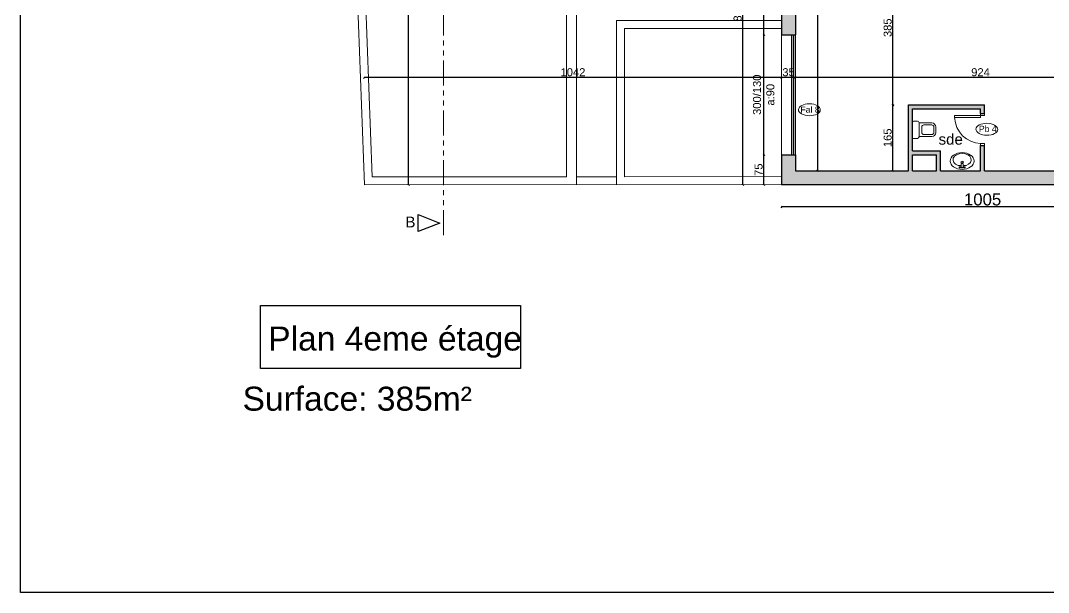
# Model space of a CAD drawing. Header units: millimetres. Extents: x 2804 to 3317, y 6834 to 7064.
# Drawn here: x 2838.35 to 2864.03, y 6833.79 to 6848.09 of the extents above; entities that cross this region are included whole.
import ezdxf

# ---------------------------------------------------------------- set-up
doc = ezdxf.new("R2010")
doc.units = ezdxf.units.MM
doc.header["$PDMODE"] = 1
doc.linetypes.add('ACAD_ISO03W100', pattern=[30, 12, -18])
doc.linetypes.add('PHANTOM2', pattern=[1.25, 0.625, -0.125, 0.125, -0.125, 0.125, -0.125])
for name, color, linetype, lineweight in [('cotation', 3, 'Continuous', 30), ('menuise', 50, 'Continuous', 18), ('texte', 3, 'Continuous', 9), ('zin fin', 6, 'Continuous', 9), ('Zin inter', 80, 'ACAD_ISO03W100', 5), ('zin menuiserie', 150, 'Continuous', 5), ('Zin mur', 30, 'Continuous', 30), ('zin sanit', 150, 'Continuous', 5)]:
    doc.layers.add(name, color=color, linetype=linetype, lineweight=lineweight)
doc.layers.add('zin hatch mur', color=8, linetype='Continuous')
doc.layers.add('zin texte', color=33, linetype='Continuous')
doc.styles.add('ARIAL', font='arial.ttf')
doc.styles.add('PsikTxtStyle', font='arial.ttf')
doc.styles.get("Standard").update_dxf_attribs({"font": 'arial.ttf'})
doc.dimstyles.new('cotation 100', dxfattribs={"dimtxt": 0.2, "dimasz": 0.04, "dimexe": 0, "dimexo": 0, "dimgap": 0.03, "dimtad": 1, "dimdec": 0, "dimlfac": 100, "dimdsep": 46, "dimtxsty": 'ARIAL', "dimblk": 'OBLIQUE', "dimcen": 0.09, "dimse1": 1, "dimse2": 1, "dimclrd": 256, "dimclre": 256, "dimclrt": 256, "dimadec": 3, "dimazin": 2, "dimtfac": 1, "dimtdec": 0, "dimtofl": 0, "dimtmove": 1, "dimatfit": 3, "dimfxl": 0, "dimtolj": 1, "dimtzin": 0, "dimlwd": -1, "dimlwe": -1, "dimarcsym": 0})

# ---------------------------------------------------------------- blocks, each defined once
blk = doc.blocks.new('C3A7SB3P')
at = {"layer": 'zin sanit', "linetype": 'ByBlock'}
for p, q in [((0, -19.5), (0, 19.5)), ((0, -17), (0, 17)), ((2, 21.5), (12, 21.5)), ((16, 17.5), (16, -17.5)), ((16, 17), (48, 17)), ((23, -7), (23, 7)), ((28, 12), (48, 12)), ((53, 7), (53, -7)), ((58, 7), (58, -7)), ((12, -21.5), (2, -21.5)), ((48, -17), (16, -17)), ((48, -12), (28, -12))]:
    blk.add_line(p, q, dxfattribs=at)
for centre, radius, start, end in [((2, 19.5), 2, 90, 180), ((12, 17.5), 4, 0, 90), ((28, 7), 5, 90, 180), ((48, 7), 10, 0, 90), ((48, 7), 5, 0, 90), ((2, -19.5), 2, 180, 270), ((12, -17.5), 4, 270, 0), ((28, -7), 5, 180, 270), ((48, -7), 5, 270, 0), ((48, -7), 10, 270, 0)]:
    blk.add_arc(centre, radius, start, end, dxfattribs=at)
blk = doc.blocks.new('P70')
at = {"layer": 'zin menuiserie'}
for p, q in [((0, 650), (0, 0)), ((50, 650), (0, 650)), ((50, 0), (50, 650)), ((-700, 0), (-650, 0)), ((-700, -100), (-700, 0)), ((-650, 0), (-650, -100)), ((0, 0), (100, 0)), ((50, -100), (50, 0)), ((100, 0), (100, -100)), ((-650, -100), (-700, -100)), ((100, -100), (50, -100))]:
    blk.add_line(p, q, dxfattribs=at)
blk.add_arc((31, -31), 682, 92.6275, 177.3725, dxfattribs=at)
blk = doc.blocks.new('lll')
at = {"layer": 'zin sanit'}
for p, q in [((2861.728, 7185.894), (2861.663, 7185.894)), ((2861.686, 7185.944), (2861.809, 7185.944)), ((2861.686, 7185.919), (2861.686, 7185.944)), ((2861.728, 7185.919), (2861.686, 7185.919)), ((2861.768, 7185.937), (2861.728, 7185.937)), ((2861.728, 7185.937), (2861.728, 7185.861)), ((2861.768, 7185.937), (2861.768, 7185.861)), ((2861.809, 7185.919), (2861.768, 7185.919)), ((2861.832, 7185.894), (2861.768, 7185.894)), ((2861.809, 7185.944), (2861.809, 7185.919))]:
    blk.add_line(p, q, dxfattribs=at)
for centre, major_axis, start_param, end_param in [((2861.748, 7185.801), (0.25, 0), 4.712389, 10.995574), ((2861.748, 7185.775), (0.19, 0), 2.032408, 7.39237), ((2861.748, 7185.823), (-0.0258, 0), 1.570796326798575, 7.853981633978161), ((2861.748, 7185.87), (0.0235, 0), 3.694408, 5.73037)]:
    blk.add_ellipse(centre, major_axis=major_axis, ratio=0.7, start_param=start_param, end_param=end_param, dxfattribs=at)
blk = doc.blocks.new('_Oblique')
at = {"color": 0, "linetype": 'ByBlock', "lineweight": -2}
blk.add_line((-0.5, -0.5), (0.5, 0.5), dxfattribs=at)
blk = doc.blocks.new('*D109')
at = {"layer": 'cotation', "transparency": 16777216}
blk.add_line((2860.145, 6845.984), (2860.145, 6849.838), dxfattribs=at)
at = {"layer": 'Defpoints', "color": 0, "transparency": 16777216}
for p in [(2860.145, 6849.838), (2860.536, 6849.838), (2860.536, 6845.984)]:
    blk.add_point(p, dxfattribs=at)
at = {"layer": 'cotation', "transparency": 16777216, "xscale": 0.04, "yscale": 0.04, "zscale": 0.04}
for p, rotation in [((2860.145, 6849.838), 90), ((2860.145, 6845.984), 270)]:
    blk.add_blockref('_Oblique', p, dxfattribs=dict(at, rotation=rotation))
at = {"layer": 'cotation', "transparency": 16777216, "insert": (2860.013, 6847.911), "char_height": 0.2, "attachment_point": 5, "rotation": 90, "style": 'ARIAL'}
blk.add_mtext('\\A1;385', dxfattribs=at)
blk = doc.blocks.new('*D111')
at = {"layer": 'cotation', "transparency": 16777216}
blk.add_line((2866.955, 6846.666), (2857.711, 6846.666), dxfattribs=at)
at = {"layer": 'Defpoints', "color": 0, "transparency": 16777216}
for p in [(2857.711, 6846.666), (2866.955, 6845.678), (2857.711, 6844.336)]:
    blk.add_point(p, dxfattribs=at)
at = {"layer": 'cotation', "transparency": 16777216, "xscale": 0.04, "yscale": 0.04, "zscale": 0.04, "rotation": 180}
blk.add_blockref('_Oblique', (2857.711, 6846.666), dxfattribs=at)
at = {"layer": 'cotation', "transparency": 16777216, "xscale": 0.04, "yscale": 0.04, "zscale": 0.04}
blk.add_blockref('_Oblique', (2866.955, 6846.666), dxfattribs=at)
at = {"layer": 'cotation', "transparency": 16777216, "insert": (2862.333, 6846.798), "char_height": 0.2, "attachment_point": 5, "style": 'ARIAL'}
blk.add_mtext('\\A1;924', dxfattribs=at)
blk = doc.blocks.new('*D108')
at = {"layer": 'cotation', "transparency": 16777216}
blk.add_line((2860.145, 6844.336), (2860.145, 6845.984), dxfattribs=at)
at = {"layer": 'Defpoints', "color": 0, "transparency": 16777216}
for p in [(2860.145, 6845.984), (2860.536, 6845.984), (2860.536, 6844.336)]:
    blk.add_point(p, dxfattribs=at)
at = {"layer": 'cotation', "transparency": 16777216, "xscale": 0.04, "yscale": 0.04, "zscale": 0.04}
for p, rotation in [((2860.145, 6845.984), 90), ((2860.145, 6844.336), 270)]:
    blk.add_blockref('_Oblique', p, dxfattribs=dict(at, rotation=rotation))
at = {"layer": 'cotation', "transparency": 16777216, "insert": (2860.013, 6845.16), "char_height": 0.2, "attachment_point": 5, "rotation": 90, "style": 'ARIAL'}
blk.add_mtext('\\A1;165', dxfattribs=at)
blk = doc.blocks.new('*D103')
at = {"layer": 'cotation', "transparency": 16777216}
blk.add_line((2848.042, 6843.986), (2848.042, 6858.241), dxfattribs=at)
at = {"layer": 'Defpoints', "color": 0, "transparency": 16777216}
for p in [(2846.94, 6858.241), (2848.042, 6858.241), (2846.94, 6843.986)]:
    blk.add_point(p, dxfattribs=at)
at = {"layer": 'cotation', "transparency": 16777216, "xscale": 0.04, "yscale": 0.04, "zscale": 0.04}
for p, rotation in [((2848.042, 6858.241), 90), ((2848.042, 6843.986), 270)]:
    blk.add_blockref('_Oblique', p, dxfattribs=dict(at, rotation=rotation))
at = {"layer": 'cotation', "transparency": 16777216, "insert": (2847.91, 6851.114), "char_height": 0.2, "attachment_point": 5, "rotation": 90, "style": 'ARIAL'}
blk.add_mtext('\\A1;1426', dxfattribs=at)
blk = doc.blocks.new('*D102')
at = {"layer": 'cotation', "transparency": 16777216}
blk.add_line((2857.36, 6846.666), (2846.939, 6846.665), dxfattribs=at)
at = {"layer": 'Defpoints', "color": 0, "transparency": 16777216}
for p in [(2846.939, 6846.665), (2846.94, 6843.986), (2857.361, 6843.988)]:
    blk.add_point(p, dxfattribs=at)
at = {"layer": 'cotation', "transparency": 16777216, "xscale": 0.04, "yscale": 0.04, "zscale": 0.04}
for p, rotation in [((2846.939, 6846.665), 180.0086271025975), ((2857.36, 6846.666), 0.008627102597502654)]:
    blk.add_blockref('_Oblique', p, dxfattribs=dict(at, rotation=rotation))
at = {"layer": 'cotation', "transparency": 16777216, "insert": (2852.15, 6846.798), "char_height": 0.2, "attachment_point": 5, "rotation": 0.0086, "style": 'ARIAL'}
blk.add_mtext('\\A1;1042', dxfattribs=at)
blk = doc.blocks.new('*D113')
at = {"layer": 'cotation', "transparency": 16777216}
blk.add_line((2867.407, 6843.433), (2857.361, 6843.432), dxfattribs=at)
at = {"layer": 'Defpoints', "color": 0, "transparency": 16777216}
for p in [(2857.361, 6843.988), (2867.407, 6843.989), (2857.361, 6843.432)]:
    blk.add_point(p, dxfattribs=at)
at = {"layer": 'cotation', "transparency": 16777216, "xscale": 0.04, "yscale": 0.04, "zscale": 0.04}
for p, rotation in [((2857.361, 6843.432), 180.0086274727701), ((2867.407, 6843.433), 0.008627472770115219)]:
    blk.add_blockref('_Oblique', p, dxfattribs=dict(at, rotation=rotation))
at = {"layer": 'cotation', "transparency": 16777216, "insert": (2862.384, 6843.616), "char_height": 0.3, "attachment_point": 5, "rotation": 0.0086, "style": 'ARIAL'}
blk.add_mtext('\\A1;1005', dxfattribs=at)
blk = doc.blocks.new('*D95')
at = {"layer": 'cotation', "transparency": 16777216}
blk.add_line((2858.264, 6844.336), (2858.264, 6852.755), dxfattribs=at)
at = {"layer": 'Defpoints', "color": 0, "transparency": 16777216}
for p in [(2857.711, 6852.755), (2858.264, 6852.755), (2857.711, 6844.336)]:
    blk.add_point(p, dxfattribs=at)
at = {"layer": 'cotation', "transparency": 16777216, "xscale": 0.04, "yscale": 0.04, "zscale": 0.04}
for p, rotation in [((2858.264, 6852.755), 90), ((2858.264, 6844.336), 270)]:
    blk.add_blockref('_Oblique', p, dxfattribs=dict(at, rotation=rotation))
at = {"layer": 'cotation', "transparency": 16777216, "insert": (2858.132, 6848.546), "char_height": 0.2, "attachment_point": 5, "rotation": 90, "style": 'ARIAL'}
blk.add_mtext('\\A1;842', dxfattribs=at)
blk = doc.blocks.new('*D100')
at = {"layer": 'cotation', "transparency": 16777216}
blk.add_line((2856.396, 6843.988), (2856.396, 6852.61), dxfattribs=at)
at = {"layer": 'Defpoints', "color": 0, "transparency": 16777216}
for p in [(2856.396, 6852.61), (2857.361, 6852.61), (2857.361, 6843.988)]:
    blk.add_point(p, dxfattribs=at)
at = {"layer": 'cotation', "transparency": 16777216, "xscale": 0.04, "yscale": 0.04, "zscale": 0.04}
for p, rotation in [((2856.396, 6852.61), 90), ((2856.396, 6843.988), 270)]:
    blk.add_blockref('_Oblique', p, dxfattribs=dict(at, rotation=rotation))
at = {"layer": 'cotation', "transparency": 16777216, "insert": (2856.264, 6848.299), "char_height": 0.2, "attachment_point": 5, "rotation": 90, "style": 'ARIAL'}
blk.add_mtext('\\A1;862', dxfattribs=at)
blk = doc.blocks.new('*D465')
at = {"layer": 'cotation', "transparency": 16777216}
blk.add_line((2856.921, 6843.988), (2856.921, 6844.736), dxfattribs=at)
at = {"layer": 'Defpoints', "color": 0, "transparency": 16777216}
for p in [(2856.921, 6844.736), (2857.361, 6844.736), (2857.361, 6843.988)]:
    blk.add_point(p, dxfattribs=at)
at = {"layer": 'cotation', "transparency": 16777216, "xscale": 0.04, "yscale": 0.04, "zscale": 0.04}
for p, rotation in [((2856.921, 6844.736), 90), ((2856.921, 6843.988), 270)]:
    blk.add_blockref('_Oblique', p, dxfattribs=dict(at, rotation=rotation))
at = {"layer": 'cotation', "transparency": 16777216, "insert": (2856.789, 6844.362), "char_height": 0.2, "attachment_point": 5, "rotation": 90, "style": 'ARIAL'}
blk.add_mtext('\\A1;75', dxfattribs=at)
blk = doc.blocks.new('*D466')
at = {"layer": 'cotation', "transparency": 16777216}
blk.add_line((2856.921, 6844.736), (2856.921, 6847.736), dxfattribs=at)
at = {"layer": 'Defpoints', "color": 0, "transparency": 16777216}
for p in [(2856.921, 6847.736), (2857.361, 6847.736), (2857.361, 6844.736)]:
    blk.add_point(p, dxfattribs=at)
at = {"layer": 'cotation', "transparency": 16777216, "xscale": 0.04, "yscale": 0.04, "zscale": 0.04}
for p, rotation in [((2856.921, 6847.736), 90), ((2856.921, 6844.736), 270)]:
    blk.add_blockref('_Oblique', p, dxfattribs=dict(at, rotation=rotation))
at = {"layer": 'cotation', "transparency": 16777216, "insert": (2856.916, 6846.236), "char_height": 0.2, "attachment_point": 5, "rotation": 90, "style": 'ARIAL'}
blk.add_mtext('\\A1;300/130\\Pa:90', dxfattribs=at)
blk = doc.blocks.new('*D467')
at = {"layer": 'cotation', "transparency": 16777216}
blk.add_line((2856.921, 6847.736), (2856.921, 6849.441), dxfattribs=at)
at = {"layer": 'Defpoints', "color": 0, "transparency": 16777216}
for p in [(2856.921, 6849.441), (2857.361, 6849.441), (2857.361, 6847.736)]:
    blk.add_point(p, dxfattribs=at)
at = {"layer": 'cotation', "transparency": 16777216, "xscale": 0.04, "yscale": 0.04, "zscale": 0.04}
for p, rotation in [((2856.921, 6849.441), 90), ((2856.921, 6847.736), 270)]:
    blk.add_blockref('_Oblique', p, dxfattribs=dict(at, rotation=rotation))
at = {"layer": 'cotation', "transparency": 16777216, "insert": (2856.789, 6848.589), "char_height": 0.2, "attachment_point": 5, "rotation": 90, "style": 'ARIAL'}
blk.add_mtext('\\A1;170', dxfattribs=at)
blk = doc.blocks.new('*D919')
at = {"layer": 'cotation', "transparency": 16777216}
blk.add_line((2857.711, 6846.666), (2857.361, 6846.666), dxfattribs=at)
at = {"layer": 'Defpoints', "color": 0, "transparency": 16777216}
for p in [(2857.361, 6846.666), (2857.361, 6846.382), (2857.711, 6844.336)]:
    blk.add_point(p, dxfattribs=at)
at = {"layer": 'cotation', "transparency": 16777216, "xscale": 0.04, "yscale": 0.04, "zscale": 0.04, "rotation": 180}
blk.add_blockref('_Oblique', (2857.361, 6846.666), dxfattribs=at)
at = {"layer": 'cotation', "transparency": 16777216, "xscale": 0.04, "yscale": 0.04, "zscale": 0.04}
blk.add_blockref('_Oblique', (2857.711, 6846.666), dxfattribs=at)
at = {"layer": 'cotation', "transparency": 16777216, "insert": (2857.536, 6846.798), "char_height": 0.2, "attachment_point": 5, "style": 'ARIAL'}
blk.add_mtext('\\A1;35', dxfattribs=at)
blk = doc.blocks.new('pb3')
at = {"layer": 'menuise'}
blk.add_ellipse((2903.957, 6929.88), major_axis=(-0.273, 0.005), ratio=0.546469, start_param=-1.570796, end_param=4.712389, dxfattribs=at)
at = {"layer": 'menuise', "insert": (2903.759, 6929.968), "char_height": 0.1544, "width": 2.34126, "attachment_point": 1, "style": 'PsikTxtStyle'}
blk.add_mtext('Pb 4', dxfattribs=at)
blk = doc.blocks.new('fal8')
at = {"layer": 'menuise'}
blk.add_ellipse((2856.592, 6882.99), major_axis=(-0.273, 0.005), ratio=0.546469, start_param=-1.570796, end_param=4.712389, dxfattribs=at)
at = {"layer": 'menuise', "insert": (2856.368, 6883.071), "char_height": 0.1544, "width": 2.34126, "attachment_point": 1, "style": 'PsikTxtStyle'}
blk.add_mtext('Fal 8', dxfattribs=at)

msp = doc.modelspace()

# ---------------------------------------------------------------- hatches: boundary and pattern name
at = {"layer": 'zin hatch mur'}
h = msp.add_hatch(color=256, dxfattribs=at)
h.dxf.hatch_style = 1
h.paths.add_polyline_path([(2857.711, 6852.755), (2857.502, 6852.963), (2857.255, 6852.716), (2857.361, 6852.61), (2857.361, 6852.441), (2857.711, 6852.441)])
h.paths.add_polyline_path([(2857.711, 6849.441), (2857.361, 6849.441), (2857.361, 6847.736), (2857.711, 6847.736)])
h.paths.add_polyline_path([(2867.406, 6844.336), (2867.407, 6844.335), (2867.407, 6844.336), (2862.436, 6844.336), (2862.436, 6844.964), (2862.336, 6844.964), (2862.336, 6844.336), (2861.336, 6844.336), (2861.336, 6844.836), (2860.636, 6844.836), (2860.636, 6845.884), (2862.336, 6845.884), (2862.336, 6845.764), (2862.436, 6845.764), (2862.436, 6845.984), (2860.536, 6845.984), (2860.536, 6844.336), (2857.711, 6844.336), (2857.711, 6844.736), (2857.361, 6844.736), (2857.361, 6843.988), (2867.422, 6843.989), (2867.409, 6843.99)])
h.paths.add_polyline_path([(2861.236, 6844.336), (2860.636, 6844.336), (2860.636, 6844.736), (2861.236, 6844.736)], flags=16)
h.paths.add_polyline_path([(2861.186, 6844.386), (2860.686, 6844.386), (2861.116, 6844.456), (2861.186, 6844.686)], flags=0)
h.paths.add_polyline_path([(2861.186, 6844.686), (2861.116, 6844.456), (2860.686, 6844.386), (2861.186, 6844.386)], flags=0)

# ---------------------------------------------------------------- linework, layer by layer
at = {"layer": 'cotation'}
msp.add_lwpolyline([(2877.87, 6833.791), (2838.348, 6833.791), (2838.348, 6874.314), (2877.87, 6874.314)], close=True, dxfattribs=at)
msp.add_lwpolyline([(2848.823, 6843.029), (2848.28, 6842.816), (2848.28, 6843.242), (2848.823, 6843.029)], dxfattribs=at)
at = {"layer": 'texte', "linetype": 'PHANTOM2', "lineweight": 9}
msp.add_lwpolyline([(2848.913, 6842.721), (2848.913, 6859.457), (2849.333, 6859.457)], dxfattribs=at)
at = {"layer": 'zin fin'}
for p, q in [((2846.415, 6858.241), (2846.94, 6843.986)), ((2852.238, 6849.086), (2852.238, 6843.987)), ((2846.96, 6848.886), (2847.133, 6844.186)), ((2851.988, 6848.886), (2851.988, 6844.187)), ((2853.238, 6848.091), (2857.357, 6848.091)), ((2853.238, 6848.091), (2853.238, 6843.987)), ((2853.438, 6847.891), (2853.438, 6844.187)), ((2853.438, 6847.891), (2857.357, 6847.891)), ((2857.361, 6847.736), (2857.361, 6844.736)), ((2847.133, 6844.186), (2851.986, 6844.187)), ((2852.238, 6844.187), (2853.238, 6844.187)), ((2853.438, 6844.187), (2857.361, 6844.188)), ((2846.94, 6843.986), (2857.361, 6843.988))]:
    msp.add_line(p, q, dxfattribs=at)
at = {"layer": 'zin menuiserie'}
for p, q in [((2857.611, 6847.736), (2857.611, 6844.736)), ((2857.651, 6847.736), (2857.651, 6844.736)), ((2857.671, 6847.736), (2857.671, 6844.736)), ((2857.711, 6847.736), (2857.711, 6844.736))]:
    msp.add_line(p, q, dxfattribs=at)
at = {"layer": 'Zin mur'}
for p, q in [((2857.361, 6849.441), (2857.361, 6847.736)), ((2857.711, 6849.441), (2857.711, 6847.736)), ((2857.361, 6847.736), (2857.711, 6847.736)), ((2860.536, 6844.336), (2860.536, 6845.984)), ((2860.536, 6845.984), (2862.436, 6845.984)), ((2860.636, 6844.836), (2860.636, 6845.884)), ((2860.636, 6845.884), (2862.336, 6845.884)), ((2862.336, 6845.764), (2862.336, 6845.884)), ((2862.436, 6845.764), (2862.436, 6845.984)), ((2862.336, 6845.764), (2862.436, 6845.764)), ((2860.636, 6844.836), (2861.336, 6844.836)), ((2861.336, 6844.336), (2861.336, 6844.836)), ((2862.336, 6844.336), (2862.336, 6844.964)), ((2862.336, 6844.964), (2862.436, 6844.964)), ((2862.436, 6844.336), (2862.436, 6844.964)), ((2857.361, 6844.736), (2857.361, 6843.988)), ((2857.361, 6844.736), (2857.711, 6844.736)), ((2857.711, 6844.736), (2857.711, 6844.336)), ((2860.636, 6844.336), (2860.636, 6844.736)), ((2860.636, 6844.736), (2861.236, 6844.736)), ((2861.236, 6844.336), (2861.236, 6844.736)), ((2857.711, 6844.336), (2860.536, 6844.336)), ((2860.636, 6844.336), (2861.236, 6844.336)), ((2861.336, 6844.336), (2862.336, 6844.336)), ((2862.436, 6844.336), (2867.407, 6844.336)), ((2857.361, 6843.988), (2867.407, 6843.989))]:
    msp.add_line(p, q, dxfattribs=at)
msp.add_lwpolyline([(2850.839, 6839.388), (2844.347, 6839.388), (2844.347, 6840.97), (2850.839, 6840.97)], close=True, dxfattribs=at)

# ---------------------------------------------------------------- block references
at = {"layer": 'cotation'}
for name, p in [('fal8', (1.465, -37.129)), ('pb3', (-41.466, -84.508))]:
    msp.add_blockref(name, p, dxfattribs=at)
at = {"layer": 'Zin inter', "ltscale": 0.01, "xscale": 0.001, "yscale": 0.001, "zscale": 0.001, "rotation": 90}
msp.add_blockref('P70', (2862.336, 6845.664), dxfattribs=at)
at = {"layer": 'Zin mur', "color": 6, "xscale": 0.01, "yscale": 0.01, "zscale": 0.01}
msp.add_blockref('C3A7SB3P', (2860.636, 6845.36), dxfattribs=at)
at = {"layer": 'Zin mur', "xscale": 1.2, "yscale": 1.2, "zscale": 1.2, "rotation": 180.0000000000171}
msp.add_blockref('lll', (6295.97, 15467.54), dxfattribs=at)

# ---------------------------------------------------------------- texts
at = {"layer": 'Zin inter', "ltscale": 0.01, "insert": (2861.284, 6845.257), "char_height": 0.27, "attachment_point": 1}
msp.add_mtext_dynamic_manual_height_columns('sde', width=34.10317, gutter_width=12.5, heights=[0], dxfattribs=at)
at = {"layer": 'Zin mur', "char_height": 0.6, "attachment_point": 1}
for s, insert in [('Plan 4eme étage', (2844.537, 6840.44)), ('Surface: 385m² ', (2843.895, 6838.936))]:
    msp.add_mtext_dynamic_manual_height_columns(s, width=34.10317, gutter_width=12.5, heights=[0], dxfattribs=dict(at, insert=insert))
at = {"layer": 'zin texte', "insert": (2847.963, 6843.189), "char_height": 0.27, "attachment_point": 1}
msp.add_mtext_dynamic_manual_height_columns('B', width=34.10317, gutter_width=12.5, heights=[0], dxfattribs=at)

# ---------------------------------------------------------------- dimensions: what is measured, and where the dimension line sits
at = {"layer": 'cotation'}
for p1, p2, distance, picture, middle in [((2846.9398, 6843.9861), (2846.9398, 6858.2412), -1.1019, '*D103', (2847.9096, 6851.1136)), ((2857.711, 6844.336), (2857.711, 6852.755), -0.553, '*D95', (2858.132, 6848.546)), ((2857.361, 6843.988), (2857.361, 6852.61), 0.965, '*D100', (2856.264, 6848.299)), ((2857.361, 6843.988), (2846.94, 6843.986), -2.679, '*D102', (2852.15, 6846.798)), ((2857.361, 6843.988), (2857.361, 6844.736), 0.44, '*D465', (2856.789, 6844.362))]:
    dim = msp.add_aligned_dim(p1=p1, p2=p2, distance=distance, dimstyle='cotation 100', dxfattribs=at)
    dim.commit()
    dim.dimension.update_dxf_attribs({"geometry": picture, "text_midpoint": middle})
for base, p1, p2, angle, picture, middle in [((2860.145, 6849.838), (2860.536, 6845.984), (2860.536, 6849.838), 90, '*D109', (2860.013, 6847.911)), ((2856.920745899, 6849.441170627), (2857.360897071, 6847.736170628), (2857.360897071, 6849.441170627), 270, '*D467', (2856.788631302, 6848.588670628)), ((2857.361, 6846.666), (2857.711, 6844.336), (2857.361, 6846.382), 0, '*D919', (2857.536, 6846.798)), ((2857.711, 6846.666), (2866.955, 6845.678), (2857.711, 6844.336), 0, '*D111', (2862.333, 6846.798)), ((2860.145, 6845.984), (2860.536, 6844.336), (2860.536, 6845.984), 90, '*D108', (2860.013, 6845.16))]:
    dim = msp.add_linear_dim(base=base, p1=p1, p2=p2, angle=angle, dimstyle='cotation 100', dxfattribs=at)
    dim.commit()
    dim.dimension.update_dxf_attribs({"geometry": picture, "text_midpoint": middle})
dim = msp.add_linear_dim(base=(2856.921, 6847.736), p1=(2857.361, 6844.736), p2=(2857.361, 6847.736), angle=270, text='<>/130\\Pa:90', dimstyle='cotation 100', dxfattribs=at)
dim.commit()
dim.dimension.update_dxf_attribs({"geometry": '*D466', "text_midpoint": (2857.216, 6846.236), "dimtype": 128})
dim = msp.add_aligned_dim(p1=(2867.407, 6843.989), p2=(2857.361, 6843.988), distance=0.556, dimstyle='cotation 100', override={"dimtxt": 0.3}, dxfattribs=at)
dim.commit()
dim.dimension.update_dxf_attribs({"geometry": '*D113', "text_midpoint": (2862.384, 6843.616)})

doc.saveas('drawing.dxf')
